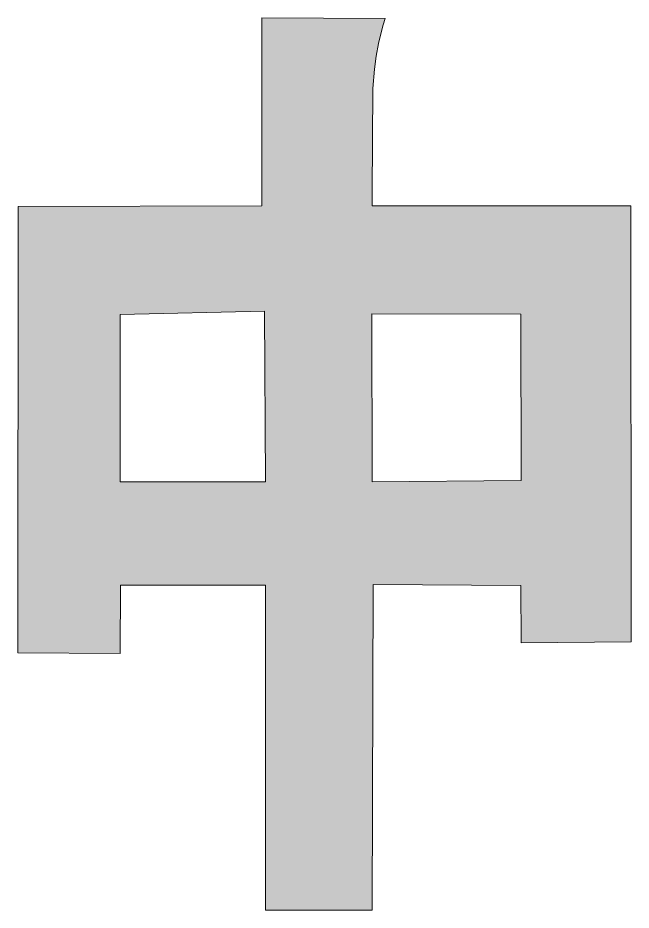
# Model space of a CAD drawing. Header units: millimetres. Extents: x 96 to 23960, y 200 to 17000.
# Drawn here: x 22040 to 22155.4, y 7680.7 to 7848.6 of the extents above; entities that cross this region are included whole.
import ezdxf

# ---------------------------------------------------------------- set-up
doc = ezdxf.new("R2010")
doc.units = ezdxf.units.MM
doc.linetypes.add('XKITLINE00', pattern=[0])
doc.layers.add('OtherObjectType', color=1, linetype='Continuous', lineweight=0)

# ---------------------------------------------------------------- blocks, each defined once
blk = doc.blocks.new('*A7')
at = {"layer": 'OtherObjectType'}
blk.add_hatch(color=7, dxfattribs=at).paths.add_polyline_path([(22106.65, 7761.32), (22134.7, 7761.58), (22134.6, 7792.87), (22155.33, 7813.21), (22155.37, 7731.19), (22134.66, 7731.03), (22134.6, 7741.79), (22106.82, 7741.97), (22106.65, 7680.75), (22086.61, 7680.73), (22086.59, 7741.85), (22059.29, 7741.88), (22059.23, 7729.03), (22040, 7729.16), (22040.07, 7813.08), (22085.89, 7813.22), (22085.91, 7848.59), (22109.08, 7848.46), (22108.73, 7847.29), (22108.4, 7846.12), (22107.86, 7843.76), (22107.43, 7841.37), (22107.1, 7838.97), (22106.79, 7835.33), (22106.67, 7815.69), (22106.63, 7813.25), (22155.33, 7813.21), (22086.43, 7793.44), (22059.23, 7792.81), (22059.27, 7761.29), (22086.6, 7761.31), (22086.43, 7793.44), (22155.33, 7813.21), (22134.6, 7792.87), (22106.62, 7792.9)], flags=17)
at = {"layer": 'OtherObjectType', "color": 7, "linetype": 'XKITLINE00', "lineweight": 0}
for p, q in [((22085.91, 7848.59), (22085.89, 7813.22)), ((22085.89, 7813.22), (22085.91, 7848.59)), ((22109.08, 7848.46), (22085.91, 7848.59)), ((22085.91, 7848.59), (22109.08, 7848.46)), ((22108.73, 7847.29), (22109.08, 7848.46)), ((22109.08, 7848.46), (22108.73, 7847.29)), ((22108.4, 7846.12), (22108.73, 7847.29)), ((22108.73, 7847.29), (22108.4, 7846.12)), ((22107.86, 7843.76), (22108.4, 7846.12)), ((22108.4, 7846.12), (22107.86, 7843.76)), ((22107.43, 7841.37), (22107.86, 7843.76)), ((22107.86, 7843.76), (22107.43, 7841.37)), ((22107.1, 7838.97), (22107.43, 7841.37)), ((22107.43, 7841.37), (22107.1, 7838.97)), ((22106.79, 7835.33), (22107.1, 7838.97)), ((22107.1, 7838.97), (22106.79, 7835.33)), ((22106.67, 7815.69), (22106.79, 7835.33)), ((22106.79, 7835.33), (22106.67, 7815.69)), ((22106.63, 7813.25), (22106.67, 7815.69)), ((22106.67, 7815.69), (22106.63, 7813.25)), ((22040.07, 7813.08), (22040, 7729.16)), ((22040, 7729.16), (22040.07, 7813.08)), ((22085.89, 7813.22), (22040.07, 7813.08)), ((22040.07, 7813.08), (22085.89, 7813.22)), ((22155.33, 7813.21), (22106.63, 7813.25)), ((22106.63, 7813.25), (22155.33, 7813.21)), ((22155.37, 7731.19), (22155.33, 7813.21)), ((22155.33, 7813.21), (22155.37, 7731.19)), ((22059.23, 7792.81), (22086.43, 7793.44)), ((22086.43, 7793.44), (22059.23, 7792.81)), ((22059.27, 7761.29), (22059.23, 7792.81)), ((22059.23, 7792.81), (22059.27, 7761.29)), ((22086.43, 7793.44), (22086.6, 7761.31)), ((22086.6, 7761.31), (22086.43, 7793.44)), ((22106.65, 7761.32), (22106.62, 7792.9)), ((22106.62, 7792.9), (22134.6, 7792.87)), ((22134.6, 7792.87), (22106.62, 7792.9)), ((22106.62, 7792.9), (22106.65, 7761.32)), ((22134.6, 7792.87), (22134.7, 7761.58)), ((22134.7, 7761.58), (22134.6, 7792.87)), ((22086.6, 7761.31), (22059.27, 7761.29)), ((22059.27, 7761.29), (22086.6, 7761.31)), ((22134.7, 7761.58), (22106.65, 7761.32)), ((22106.65, 7761.32), (22134.7, 7761.58)), ((22059.23, 7729.03), (22059.29, 7741.88)), ((22059.29, 7741.88), (22059.23, 7729.03)), ((22059.29, 7741.88), (22086.59, 7741.85)), ((22086.59, 7741.85), (22059.29, 7741.88)), ((22086.59, 7741.85), (22086.61, 7680.73)), ((22086.61, 7680.73), (22086.59, 7741.85)), ((22106.65, 7680.75), (22106.82, 7741.97)), ((22106.82, 7741.97), (22106.65, 7680.75)), ((22106.82, 7741.97), (22134.6, 7741.79)), ((22134.6, 7741.79), (22106.82, 7741.97)), ((22134.6, 7741.79), (22134.66, 7731.03)), ((22134.66, 7731.03), (22134.6, 7741.79)), ((22134.66, 7731.03), (22155.37, 7731.19)), ((22155.37, 7731.19), (22134.66, 7731.03)), ((22040, 7729.16), (22059.23, 7729.03)), ((22059.23, 7729.03), (22040, 7729.16)), ((22086.61, 7680.73), (22106.65, 7680.75)), ((22106.65, 7680.75), (22086.61, 7680.73))]:
    blk.add_line(p, q, dxfattribs=at)

msp = doc.modelspace()

# ---------------------------------------------------------------- block references
at = {"lineweight": 0}
msp.add_blockref('*A7', (0, 0), dxfattribs=at)

doc.saveas('drawing.dxf')
